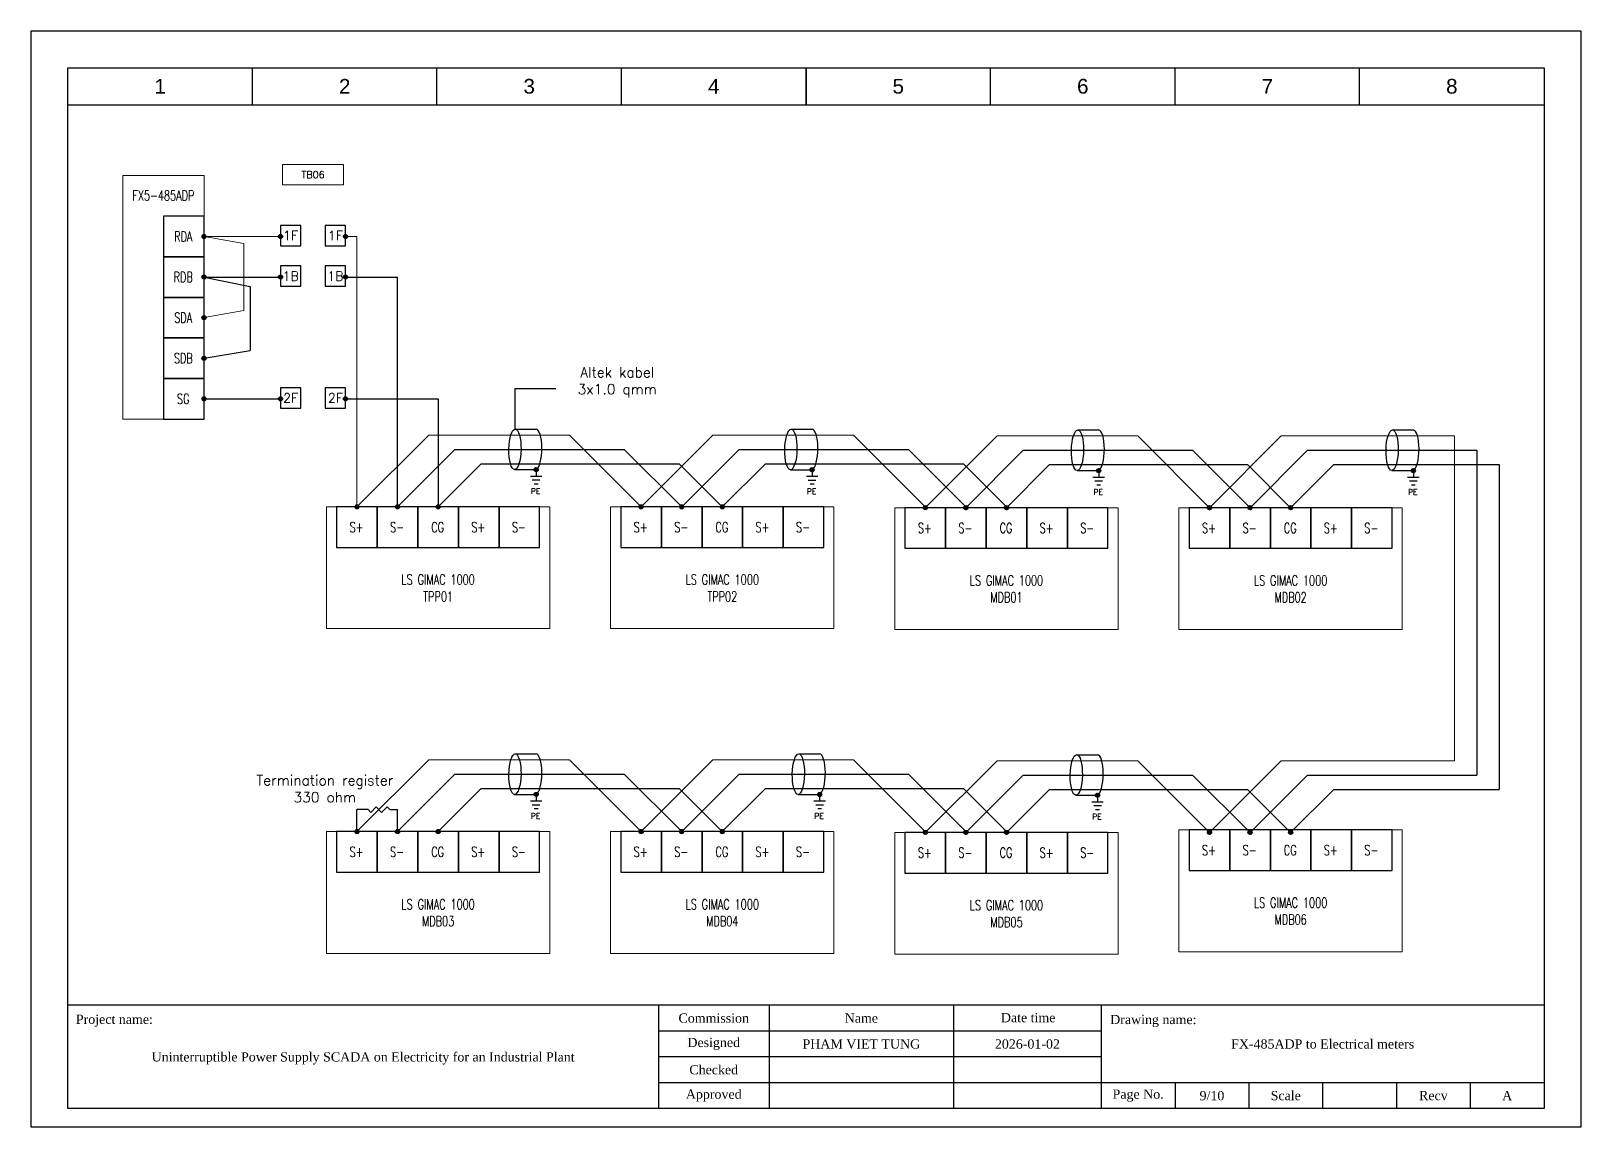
# Model space of a CAD drawing. Header units: millimetres. Extents: x 0 to 3300, y 0 to 297.
# Drawn here: x 2400 to 2820, y 0 to 297 of the extents above; entities that cross this region are included whole.
import ezdxf
from ezdxf.enums import TextEntityAlignment as Align

# ---------------------------------------------------------------- set-up
doc = ezdxf.new("R2010")
doc.units = ezdxf.units.MM
for name, color, linetype in [('0_TB_FEED THRU', 8, 'Continuous'), ('BLACK WIRE', 9, 'Continuous'), ('Frame_text', 3, 'Continuous'), ('GROUND WIRE', 80, 'Continuous')]:
    doc.layers.add(name, color=color, linetype=linetype)
for name, color, linetype, lineweight in [('LINE', 3, 'Continuous', 9), ('RED WIRE', 1, 'Continuous', 0), ('TEXT', 7, 'Continuous', 9)]:
    doc.layers.add(name, color=color, linetype=linetype, lineweight=lineweight)
doc.styles.add('F2.5 Romans', font='romans.shx', dxfattribs={"height": 2.5})
doc.styles.add('F4.0', font='arial.ttf', dxfattribs={"height": 4})
doc.styles.add('ROMANS', font='romans.shx', dxfattribs={"width": 0.7, "bigfont": 'whgtxt.shx'})
doc.styles.add('SIMPLEX', font='SIMPLEX.shx', dxfattribs={"width": 0.7})
doc.styles.get("Standard").update_dxf_attribs({"font": 'times.ttf', "height": 2.5})

# ---------------------------------------------------------------- blocks, each defined once
blk = doc.blocks.new('A3_BLOCK')
for p, q in [((10, 5), (10, 287)), ((10, 287), (410, 287)), ((60, 277), (60, 287)), ((110, 277), (110, 287)), ((160, 277), (160, 287)), ((210, 277), (210, 287)), ((210, 287), (210, 277)), ((260, 277), (260, 287)), ((310, 277), (310, 287)), ((360, 277), (360, 287)), ((410, 287), (410, 5)), ((10, 277), (410, 277)), ((410, 33), (10, 33)), ((170, 33), (170, 5)), ((200, 33), (200, 5)), ((250, 33), (250, 5)), ((290, 33), (290, 5)), ((290, 26), (170, 26)), ((290, 19), (170, 19)), ((410, 12), (170, 12)), ((310, 12), (310, 5)), ((330, 12), (330, 5)), ((350, 12), (350, 5)), ((370, 12), (370, 5)), ((390, 12), (390, 5)), ((410, 5), (10, 5))]:
    blk.add_line(p, q)
at = {"layer": 'Frame_text'}
blk.add_lwpolyline([(0, 0), (0, 297), (420, 297), (420, 0), (0, 0)], close=True, dxfattribs=at)
at = {"char_height": 4, "attachment_point": 5, "style": 'F4.0'}
for s, insert in [('1', (35, 282)), ('2', (85, 282)), ('3', (135, 282)), ('4', (185, 282)), ('5', (235, 282)), ('6', (285, 282)), ('7', (335, 282)), ('8', (385, 282))]:
    blk.add_mtext_dynamic_manual_height_columns(s, width=19.9819, gutter_width=25, heights=[0], dxfattribs=dict(at, insert=insert))
at = {"char_height": 2.5}
for s, width, insert, attachment_point in [('Project name:', 20.4464, (12.16, 30.44), 1), ('Commission', 24.3938, (185, 29.5), 5), ('Name', 19.9366, (225, 29.5), 5), ('\\pi2.82608;Date time', 19.9366, (259.98, 30.89), 1), ('Drawing name:', 24.4615, (292.42, 30.38), 1), ('Designed', 24.3938, (185, 22.5), 5), ('Checked', 25.3958, (185, 15.5), 5), ('Approved', 29.851, (185, 8.5), 5), ('Page No.', 19.9366, (300, 8.5), 5), ('Scale', 19.9366, (340, 8.5), 5), ('Recv', 19.9366, (380, 8.5), 5)]:
    blk.add_mtext_dynamic_manual_height_columns(s, width=width, gutter_width=25, heights=[0], dxfattribs=dict(at, insert=insert, attachment_point=attachment_point))
at = {"layer": 'Frame_text'}
for tag, p in [('DESIGNED', (225, 22.5)), ('DESIGNED_DATE', (270, 22.5)), ('DRAWING_NAME', (350, 22.5)), ('PROJECT_NAME', (90, 19)), ('CHECKED', (225, 15.5)), ('CHECKED_DATE', (270, 15.5)), ('APPROVED', (225, 8.5)), ('APPROVED_DATE', (270, 8.5)), ('PAGE', (320, 8.5)), ('SCALE', (360, 8.5)), ('RECV', (400, 8.5))]:
    blk.add_attdef(tag, text='', height=2.5, dxfattribs=at).set_placement(p, align=Align.MIDDLE_CENTER)

msp = doc.modelspace()

# ---------------------------------------------------------------- hatches: boundary and pattern name
at = {"linetype": 'Continuous'}
h = msp.add_hatch(dxfattribs=at)
h.set_pattern_fill('ANSI31', scale=0.088528, style=0)
h.set_pattern_definition([(45, (2233.05632, 13.9763), (-0.11042421, 0.11042421), [])])
edge = h.paths.add_edge_path()
edge.add_arc((2446.88, 241.32), 0.559, 0, 360)
h = msp.add_hatch(dxfattribs=at)
h.set_pattern_fill('ANSI31', scale=0.088528, style=0)
h.set_pattern_definition([(45, (2233.05632, 2.9763), (-0.11042421, 0.11042421), [])])
edge = h.paths.add_edge_path()
edge.add_arc((2446.88, 230.32), 0.559, 0, 360)
h = msp.add_hatch(dxfattribs=at)
h.set_pattern_fill('ANSI31', scale=0.088528, style=0)
h.set_pattern_definition([(45, (2233.05632, -8.0237), (-0.11042421, 0.11042421), [])])
edge = h.paths.add_edge_path()
edge.add_arc((2446.88, 219.32), 0.559, 0, 360)
h = msp.add_hatch(dxfattribs=at)
h.set_pattern_fill('ANSI31', scale=0.088528, style=0)
h.set_pattern_definition([(45, (2233.05632, -19.0237), (-0.11042421, 0.11042421), [])])
edge = h.paths.add_edge_path()
edge.add_arc((2446.88, 208.32), 0.559, 0, 360)
h = msp.add_hatch(dxfattribs=at)
h.set_pattern_fill('ANSI31', scale=0.088528, style=0)
h.set_pattern_definition([(45, (2233.05632, -30.0237), (-0.11042421, 0.11042421), [])])
edge = h.paths.add_edge_path()
edge.add_arc((2446.88, 197.32), 0.559, 0, 360)
h = msp.add_hatch(dxfattribs=at)
h.set_pattern_fill('ANSI31', scale=0.088528, style=0)
h.set_pattern_definition([(45, (2323.05568, -49.19624), (-0.11042421, 0.11042421), [])])
edge = h.paths.add_edge_path()
edge.add_arc((2536.88, 178.14), 0.559, 0, 360)
h = msp.add_hatch(dxfattribs=at)
h.set_pattern_fill('ANSI31', scale=0.088528, style=0)
h.set_pattern_definition([(45, (2397.82922, -49.22734), (-0.11042421, 0.11042421), [])])
edge = h.paths.add_edge_path()
edge.add_arc((2611.65, 178.11), 0.559, 0, 360)
h = msp.add_hatch(dxfattribs=at)
h.set_pattern_fill('ANSI31', scale=0.088528, style=0)
h.set_pattern_definition([(45, (2475.49595, -49.4559), (-0.11042421, 0.11042421), [])])
edge = h.paths.add_edge_path()
edge.add_arc((2689.32, 177.88), 0.559, 0, 360)
h = msp.add_hatch(dxfattribs=at)
h.set_pattern_fill('ANSI31', scale=0.088528, style=0)
h.set_pattern_definition([(45, (2560.7511, -49.4559), (-0.11042421, 0.11042421), [])])
edge = h.paths.add_edge_path()
edge.add_arc((2774.57, 177.88), 0.559, 0, 360)
h = msp.add_hatch(dxfattribs=at)
h.set_pattern_fill('ANSI31', scale=0.088528, style=0)
h.set_pattern_definition([(45, (2274.50034, -59.28458), (-0.11042421, 0.11042421), [])])
edge = h.paths.add_edge_path()
edge.add_arc((2488.32, 168.06), 0.559, 0, 360)
h = msp.add_hatch(dxfattribs=at)
h.set_pattern_fill('ANSI31', scale=0.088528, style=0)
h.set_pattern_definition([(45, (2285.50034, -59.28458), (-0.11042421, 0.11042421), [])])
edge = h.paths.add_edge_path()
edge.add_arc((2499.32, 168.06), 0.559, 0, 360)
h = msp.add_hatch(dxfattribs=at)
h.set_pattern_fill('ANSI31', scale=0.088528, style=0)
h.set_pattern_definition([(45, (2296.50034, -59.28458), (-0.11042421, 0.11042421), [])])
edge = h.paths.add_edge_path()
edge.add_arc((2510.32, 168.06), 0.559, 0, 360)
h = msp.add_hatch(dxfattribs=at)
h.set_pattern_fill('ANSI31', scale=0.088528, style=0)
h.set_pattern_definition([(45, (2351.50034, -59.28458), (-0.11042421, 0.11042421), [])])
edge = h.paths.add_edge_path()
edge.add_arc((2565.32, 168.06), 0.559, 0, 360)
h = msp.add_hatch(dxfattribs=at)
h.set_pattern_fill('ANSI31', scale=0.088528, style=0)
h.set_pattern_definition([(45, (2362.50034, -59.28458), (-0.11042421, 0.11042421), [])])
edge = h.paths.add_edge_path()
edge.add_arc((2576.32, 168.06), 0.559, 0, 360)
h = msp.add_hatch(dxfattribs=at)
h.set_pattern_fill('ANSI31', scale=0.088528, style=0)
h.set_pattern_definition([(45, (2373.50034, -59.28458), (-0.11042421, 0.11042421), [])])
edge = h.paths.add_edge_path()
edge.add_arc((2587.32, 168.06), 0.559, 0, 360)
h = msp.add_hatch(dxfattribs=at)
h.set_pattern_fill('ANSI31', scale=0.088528, style=0)
h.set_pattern_definition([(45, (2428.5, -59.51314), (-0.11042421, 0.11042421), [])])
edge = h.paths.add_edge_path()
edge.add_arc((2642.32, 167.83), 0.559, 0, 360)
h = msp.add_hatch(dxfattribs=at)
h.set_pattern_fill('ANSI31', scale=0.088528, style=0)
h.set_pattern_definition([(45, (2439.5, -59.51314), (-0.11042421, 0.11042421), [])])
edge = h.paths.add_edge_path()
edge.add_arc((2653.32, 167.83), 0.559, 0, 360)
h = msp.add_hatch(dxfattribs=at)
h.set_pattern_fill('ANSI31', scale=0.088528, style=0)
h.set_pattern_definition([(45, (2450.5, -59.51314), (-0.11042421, 0.11042421), [])])
edge = h.paths.add_edge_path()
edge.add_arc((2664.32, 167.83), 0.559, 0, 360)
h = msp.add_hatch(dxfattribs=at)
h.set_pattern_fill('ANSI31', scale=0.088528, style=0)
h.set_pattern_definition([(45, (2505.5, -59.51314), (-0.11042421, 0.11042421), [])])
edge = h.paths.add_edge_path()
edge.add_arc((2719.32, 167.83), 0.559, 0, 360)
h = msp.add_hatch(dxfattribs=at)
h.set_pattern_fill('ANSI31', scale=0.088528, style=0)
h.set_pattern_definition([(45, (2516.5, -59.51314), (-0.11042421, 0.11042421), [])])
edge = h.paths.add_edge_path()
edge.add_arc((2730.32, 167.83), 0.559, 0, 360)
h = msp.add_hatch(dxfattribs=at)
h.set_pattern_fill('ANSI31', scale=0.088528, style=0)
h.set_pattern_definition([(45, (2527.5, -59.51314), (-0.11042421, 0.11042421), [])])
edge = h.paths.add_edge_path()
edge.add_arc((2741.32, 167.83), 0.559, 0, 360)
h = msp.add_hatch(dxfattribs=at)
h.set_pattern_fill('ANSI31', scale=0.088528, style=0)
h.set_pattern_definition([(45, (2323.05568, -137.20762), (-0.11042421, 0.11042421), [])])
edge = h.paths.add_edge_path()
edge.add_arc((2536.88, 90.13), 0.559, 0, 360)
h = msp.add_hatch(dxfattribs=at)
h.set_pattern_fill('ANSI31', scale=0.088528, style=0)
h.set_pattern_definition([(45, (2399.87201, -137.22734), (-0.11042421, 0.11042421), [])])
edge = h.paths.add_edge_path()
edge.add_arc((2613.69, 90.11), 0.559, 0, 360)
h = msp.add_hatch(dxfattribs=at)
h.set_pattern_fill('ANSI31', scale=0.088528, style=0)
h.set_pattern_definition([(45, (2475.1705, -137.43617), (-0.11042421, 0.11042421), [])])
edge = h.paths.add_edge_path()
edge.add_arc((2688.99, 89.9), 0.559, 0, 360)
h = msp.add_hatch(dxfattribs=at)
h.set_pattern_fill('ANSI31', scale=0.088528, style=0)
h.set_pattern_definition([(45, (2274.50034, -147.28458), (-0.11042421, 0.11042421), [])])
edge = h.paths.add_edge_path()
edge.add_arc((2488.32, 80.06), 0.559, 0, 360)
h = msp.add_hatch(dxfattribs=at)
h.set_pattern_fill('ANSI31', scale=0.088528, style=0)
h.set_pattern_definition([(45, (2285.50034, -147.28458), (-0.11042421, 0.11042421), [])])
edge = h.paths.add_edge_path()
edge.add_arc((2499.32, 80.06), 0.559, 0, 360)
h = msp.add_hatch(dxfattribs=at)
h.set_pattern_fill('ANSI31', scale=0.088528, style=0)
h.set_pattern_definition([(45, (2296.50034, -147.28458), (-0.11042421, 0.11042421), [])])
edge = h.paths.add_edge_path()
edge.add_arc((2510.32, 80.06), 0.559, 0, 360)
h = msp.add_hatch(dxfattribs=at)
h.set_pattern_fill('ANSI31', scale=0.088528, style=0)
h.set_pattern_definition([(45, (2351.50034, -147.28458), (-0.11042421, 0.11042421), [])])
edge = h.paths.add_edge_path()
edge.add_arc((2565.32, 80.06), 0.559, 0, 360)
h = msp.add_hatch(dxfattribs=at)
h.set_pattern_fill('ANSI31', scale=0.088528, style=0)
h.set_pattern_definition([(45, (2362.50034, -147.28458), (-0.11042421, 0.11042421), [])])
edge = h.paths.add_edge_path()
edge.add_arc((2576.32, 80.06), 0.559, 0, 360)
h = msp.add_hatch(dxfattribs=at)
h.set_pattern_fill('ANSI31', scale=0.088528, style=0)
h.set_pattern_definition([(45, (2373.50034, -147.28458), (-0.11042421, 0.11042421), [])])
edge = h.paths.add_edge_path()
edge.add_arc((2587.32, 80.06), 0.559, 0, 360)
h = msp.add_hatch(dxfattribs=at)
h.set_pattern_fill('ANSI31', scale=0.088528, style=0)
h.set_pattern_definition([(45, (2428.5, -147.51314), (-0.11042421, 0.11042421), [])])
edge = h.paths.add_edge_path()
edge.add_arc((2642.32, 79.83), 0.559, 0, 360)
h = msp.add_hatch(dxfattribs=at)
h.set_pattern_fill('ANSI31', scale=0.088528, style=0)
h.set_pattern_definition([(45, (2439.5, -147.51314), (-0.11042421, 0.11042421), [])])
edge = h.paths.add_edge_path()
edge.add_arc((2653.32, 79.83), 0.559, 0, 360)
h = msp.add_hatch(dxfattribs=at)
h.set_pattern_fill('ANSI31', scale=0.088528, style=0)
h.set_pattern_definition([(45, (2450.5, -147.51314), (-0.11042421, 0.11042421), [])])
edge = h.paths.add_edge_path()
edge.add_arc((2664.32, 79.83), 0.559, 0, 360)
h = msp.add_hatch(dxfattribs=at)
h.set_pattern_fill('ANSI31', scale=0.088528, style=0)
h.set_pattern_definition([(45, (2505.5, -147.51314), (-0.11042421, 0.11042421), [])])
edge = h.paths.add_edge_path()
edge.add_arc((2719.32, 79.83), 0.559, 0, 360)
h = msp.add_hatch(dxfattribs=at)
h.set_pattern_fill('ANSI31', scale=0.088528, style=0)
h.set_pattern_definition([(45, (2516.5, -147.51314), (-0.11042421, 0.11042421), [])])
edge = h.paths.add_edge_path()
edge.add_arc((2730.32, 79.83), 0.559, 0, 360)
h = msp.add_hatch(dxfattribs=at)
h.set_pattern_fill('ANSI31', scale=0.088528, style=0)
h.set_pattern_definition([(45, (2527.5, -147.51314), (-0.11042421, 0.11042421), [])])
edge = h.paths.add_edge_path()
edge.add_arc((2741.32, 79.83), 0.559, 0, 360)
at = {"layer": '0_TB_FEED THRU', "linetype": 'Continuous'}
h = msp.add_hatch(dxfattribs=at)
h.set_pattern_fill('ANSI31', scale=0.088528, style=0)
h.set_pattern_definition([(45, (2253.77833, 13.9763), (-0.11042421, 0.11042421), [])])
edge = h.paths.add_edge_path()
edge.add_arc((2467.6, 241.32), 0.559, 0, 360)
h = msp.add_hatch(dxfattribs=at)
h.set_pattern_fill('ANSI31', scale=0.088528, style=0)
h.set_pattern_definition([(45, (2271.40451, 13.9763), (-0.11042421, 0.11042421), [])])
edge = h.paths.add_edge_path()
edge.add_arc((2485.23, 241.32), 0.559, 0, 360)
h = msp.add_hatch(dxfattribs=at)
h.set_pattern_fill('ANSI31', scale=0.088528, style=0)
h.set_pattern_definition([(45, (2253.77833, 2.9763), (-0.11042421, 0.11042421), [])])
edge = h.paths.add_edge_path()
edge.add_arc((2467.6, 230.32), 0.559, 0, 360)
h = msp.add_hatch(dxfattribs=at)
h.set_pattern_fill('ANSI31', scale=0.088528, style=0)
h.set_pattern_definition([(45, (2271.40451, 2.9763), (-0.11042421, 0.11042421), [])])
edge = h.paths.add_edge_path()
edge.add_arc((2485.23, 230.32), 0.559, 0, 360)
h = msp.add_hatch(dxfattribs=at)
h.set_pattern_fill('ANSI31', scale=0.088528, style=0)
h.set_pattern_definition([(45, (2253.77833, -30.0237), (-0.11042421, 0.11042421), [])])
edge = h.paths.add_edge_path()
edge.add_arc((2467.6, 197.32), 0.559, 0, 360)
h = msp.add_hatch(dxfattribs=at)
h.set_pattern_fill('ANSI31', scale=0.088528, style=0)
h.set_pattern_definition([(45, (2271.40451, -30.0237), (-0.11042421, 0.11042421), [])])
edge = h.paths.add_edge_path()
edge.add_arc((2485.23, 197.32), 0.559, 0, 360)

# ---------------------------------------------------------------- linework, layer by layer
for p, q in [((2531.23, 189.14), (2531.23, 200.14)), ((2531.23, 200.14), (2542.23, 200.14)), ((2531.23, 189.14), (2536.86, 189.14)), ((2606, 189.11), (2611.63, 189.11)), ((2683.67, 188.88), (2689.3, 188.88)), ((2768.93, 188.88), (2774.55, 188.88)), ((2531.03, 178.14), (2536.67, 178.14)), ((2536.88, 178.18), (2536.88, 178.14)), ((2605.81, 178.11), (2611.44, 178.11)), ((2611.65, 178.15), (2611.65, 178.11)), ((2611.65, 178.15), (2611.65, 178.11)), ((2683.47, 177.88), (2689.11, 177.88)), ((2689.32, 177.92), (2689.32, 177.88)), ((2689.32, 177.92), (2689.32, 177.88)), ((2768.73, 177.88), (2774.37, 177.88)), ((2774.57, 177.92), (2774.57, 177.88)), ((2774.57, 177.92), (2774.57, 177.88)), ((2531.23, 101.11), (2536.86, 101.11)), ((2608.05, 101.11), (2613.68, 101.11)), ((2683.34, 100.88), (2688.97, 100.88)), ((2531.03, 90.11), (2536.67, 90.11)), ((2536.88, 90.17), (2536.88, 90.13)), ((2536.88, 90.15), (2536.88, 90.11)), ((2607.85, 90.11), (2613.49, 90.11)), ((2613.69, 90.15), (2613.69, 90.11)), ((2613.69, 90.15), (2613.69, 90.11)), ((2683.15, 89.88), (2688.79, 89.88)), ((2688.99, 89.94), (2688.99, 89.9)), ((2688.99, 89.92), (2688.99, 89.88)), ((2490.59, 86), (2488.32, 86)), ((2488.32, 80.06), (2488.32, 86)), ((2498.03, 86), (2499.32, 86)), ((2499.32, 80.06), (2499.32, 86))]:
    msp.add_line(p, q)
at = {"color": 0, "linetype": 'Continuous'}
for p, q in [((2536.88, 178.18), (2536.88, 176.38)), ((2611.65, 178.15), (2611.65, 176.35)), ((2689.32, 177.92), (2689.32, 176.12)), ((2774.57, 177.92), (2774.57, 176.12)), ((2536.88, 90.17), (2536.88, 88.37)), ((2613.69, 90.15), (2613.69, 88.35)), ((2688.99, 89.94), (2688.99, 88.14))]:
    msp.add_line(p, q, dxfattribs=at)
at = {"color": 0, "linetype": 'Continuous', "ltscale": 5}
for p, q in [((2535.32, 176.38), (2538.43, 176.38)), ((2535.84, 175.34), (2537.91, 175.34)), ((2536.36, 174.3), (2537.4, 174.3)), ((2610.1, 176.35), (2613.21, 176.35)), ((2610.61, 175.31), (2612.69, 175.31)), ((2611.13, 174.27), (2612.17, 174.27)), ((2687.76, 176.12), (2690.87, 176.12)), ((2688.28, 175.08), (2690.35, 175.08)), ((2688.8, 174.04), (2689.84, 174.04)), ((2773.02, 176.12), (2776.13, 176.12)), ((2773.54, 175.08), (2775.61, 175.08)), ((2774.05, 174.04), (2775.09, 174.04)), ((2535.32, 88.37), (2538.43, 88.37)), ((2612.14, 88.35), (2615.25, 88.35)), ((2535.84, 87.33), (2537.91, 87.33)), ((2536.36, 86.29), (2537.4, 86.29)), ((2612.66, 87.31), (2614.73, 87.31)), ((2613.18, 86.27), (2614.21, 86.27)), ((2687.44, 88.14), (2690.55, 88.14)), ((2687.96, 87.1), (2690.03, 87.1)), ((2688.47, 86.06), (2689.51, 86.06))]:
    msp.add_line(p, q, dxfattribs=at)
at = {"color": 2, "lineweight": 30}
for p, q in [((2491.32, 86), (2490.59, 86)), ((2492.06, 85.26), (2491.32, 86)), ((2492.06, 85.26), (2493.53, 86.74)), ((2493.53, 86.74), (2495, 85.26)), ((2495, 85.26), (2496.47, 86.74)), ((2496.47, 86.74), (2497.21, 86)), ((2497.21, 86), (2498.03, 86))]:
    msp.add_line(p, q, dxfattribs=at)
at = {"color": 7, "linetype": 'Continuous'}
for centre in [(2446.88, 241.32), (2446.88, 230.32), (2446.88, 219.32), (2446.88, 208.32), (2446.88, 197.32), (2536.88, 178.14), (2611.65, 178.11), (2689.32, 177.88), (2774.57, 177.88), (2488.32, 168.06), (2499.32, 168.06), (2510.32, 168.06), (2565.32, 168.06), (2576.32, 168.06), (2587.32, 168.06), (2642.32, 167.83), (2653.32, 167.83), (2664.32, 167.83), (2719.32, 167.83), (2730.32, 167.83), (2741.32, 167.83), (2536.88, 90.13), (2613.69, 90.11), (2688.99, 89.9), (2488.32, 80.06), (2499.32, 80.06), (2510.32, 80.06), (2565.32, 80.06), (2576.32, 80.06), (2587.32, 80.06), (2642.32, 79.83), (2653.32, 79.83), (2664.32, 79.83), (2719.32, 79.83), (2730.32, 79.83), (2741.32, 79.83)]:
    msp.add_circle(centre, 0.559, dxfattribs=at)
for centre in [(2531.13, 183.64), (2605.9, 183.61), (2683.57, 183.38), (2768.82, 183.38), (2531.13, 95.61), (2607.94, 95.61), (2683.24, 95.38)]:
    msp.add_ellipse(centre, major_axis=(-0.1, -5.5), ratio=0.3)
for centre in [(2536.77, 183.64), (2611.55, 183.61), (2689.21, 183.38), (2774.47, 183.38), (2536.77, 95.61), (2613.59, 95.61), (2688.89, 95.38)]:
    msp.add_ellipse(centre, major_axis=(-0.1, -5.5), ratio=0.3, start_param=0.125516, end_param=3.152904)
at = {"layer": '0_TB_FEED THRU'}
for p, q in [((2467.6, 244.32), (2467.6, 238.82)), ((2485.23, 238.82), (2485.23, 244.32)), ((2467.6, 233.32), (2467.6, 227.82)), ((2485.23, 227.82), (2485.23, 233.32)), ((2467.6, 200.32), (2467.6, 194.82)), ((2485.23, 194.82), (2485.23, 200.32))]:
    msp.add_line(p, q, dxfattribs=at)
for points in [[(2435.88, 235.82), (2446.88, 235.82), (2446.88, 246.82), (2435.88, 246.82)], [(2467.6, 238.82), (2473.1, 238.82), (2473.1, 244.32), (2467.6, 244.32)], [(2479.73, 238.82), (2485.23, 238.82), (2485.23, 244.32), (2479.73, 244.32)], [(2435.88, 224.82), (2446.88, 224.82), (2446.88, 235.82), (2435.88, 235.82)], [(2467.6, 227.82), (2473.1, 227.82), (2473.1, 233.32), (2467.6, 233.32)], [(2479.73, 227.82), (2485.23, 227.82), (2485.23, 233.32), (2479.73, 233.32)], [(2435.88, 213.82), (2446.88, 213.82), (2446.88, 224.82), (2435.88, 224.82)], [(2435.88, 202.82), (2446.88, 202.82), (2446.88, 213.82), (2435.88, 213.82)], [(2435.88, 191.82), (2446.88, 191.82), (2446.88, 202.82), (2435.88, 202.82)], [(2467.6, 194.82), (2473.1, 194.82), (2473.1, 200.32), (2467.6, 200.32)], [(2479.73, 194.82), (2485.23, 194.82), (2485.23, 200.32), (2479.73, 200.32)], [(2482.82, 157.06), (2493.82, 157.06), (2493.82, 168.06), (2482.82, 168.06)], [(2493.82, 157.06), (2504.82, 157.06), (2504.82, 168.06), (2493.82, 168.06)], [(2504.82, 157.06), (2515.82, 157.06), (2515.82, 168.06), (2504.82, 168.06)], [(2515.82, 157.06), (2526.82, 157.06), (2526.82, 168.06), (2515.82, 168.06)], [(2526.82, 157.06), (2537.82, 157.06), (2537.82, 168.06), (2526.82, 168.06)], [(2559.82, 157.06), (2570.82, 157.06), (2570.82, 168.06), (2559.82, 168.06)], [(2570.82, 157.06), (2581.82, 157.06), (2581.82, 168.06), (2570.82, 168.06)], [(2581.82, 157.06), (2592.82, 157.06), (2592.82, 168.06), (2581.82, 168.06)], [(2592.82, 157.06), (2603.82, 157.06), (2603.82, 168.06), (2592.82, 168.06)], [(2603.82, 157.06), (2614.82, 157.06), (2614.82, 168.06), (2603.82, 168.06)], [(2636.82, 156.83), (2647.82, 156.83), (2647.82, 167.83), (2636.82, 167.83)], [(2647.82, 156.83), (2658.82, 156.83), (2658.82, 167.83), (2647.82, 167.83)], [(2658.82, 156.83), (2669.82, 156.83), (2669.82, 167.83), (2658.82, 167.83)], [(2669.82, 156.83), (2680.82, 156.83), (2680.82, 167.83), (2669.82, 167.83)], [(2680.82, 156.83), (2691.82, 156.83), (2691.82, 167.83), (2680.82, 167.83)], [(2713.82, 156.83), (2724.82, 156.83), (2724.82, 167.83), (2713.82, 167.83)], [(2724.82, 156.83), (2735.82, 156.83), (2735.82, 167.83), (2724.82, 167.83)], [(2735.82, 156.83), (2746.82, 156.83), (2746.82, 167.83), (2735.82, 167.83)], [(2746.82, 156.83), (2757.82, 156.83), (2757.82, 167.83), (2746.82, 167.83)], [(2757.82, 156.83), (2768.82, 156.83), (2768.82, 167.83), (2757.82, 167.83)], [(2482.82, 69.06), (2493.82, 69.06), (2493.82, 80.06), (2482.82, 80.06)], [(2493.82, 69.06), (2504.82, 69.06), (2504.82, 80.06), (2493.82, 80.06)], [(2504.82, 69.06), (2515.82, 69.06), (2515.82, 80.06), (2504.82, 80.06)], [(2515.82, 69.06), (2526.82, 69.06), (2526.82, 80.06), (2515.82, 80.06)], [(2526.82, 69.06), (2537.82, 69.06), (2537.82, 80.06), (2526.82, 80.06)], [(2559.82, 69.06), (2570.82, 69.06), (2570.82, 80.06), (2559.82, 80.06)], [(2570.82, 69.06), (2581.82, 69.06), (2581.82, 80.06), (2570.82, 80.06)], [(2581.82, 69.06), (2592.82, 69.06), (2592.82, 80.06), (2581.82, 80.06)], [(2592.82, 69.06), (2603.82, 69.06), (2603.82, 80.06), (2592.82, 80.06)], [(2603.82, 69.06), (2614.82, 69.06), (2614.82, 80.06), (2603.82, 80.06)], [(2636.82, 68.83), (2647.82, 68.83), (2647.82, 79.83), (2636.82, 79.83)], [(2647.82, 68.83), (2658.82, 68.83), (2658.82, 79.83), (2647.82, 79.83)], [(2658.82, 68.83), (2669.82, 68.83), (2669.82, 79.83), (2658.82, 79.83)], [(2669.82, 68.83), (2680.82, 68.83), (2680.82, 79.83), (2669.82, 79.83)], [(2680.82, 68.83), (2691.82, 68.83), (2691.82, 79.83), (2680.82, 79.83)], [(2713.82, 69.51), (2724.82, 69.51), (2724.82, 80.51), (2713.82, 80.51)], [(2724.82, 69.51), (2735.82, 69.51), (2735.82, 80.51), (2724.82, 80.51)], [(2735.82, 69.51), (2746.82, 69.51), (2746.82, 80.51), (2735.82, 80.51)], [(2746.82, 69.51), (2757.82, 69.51), (2757.82, 80.51), (2746.82, 80.51)], [(2757.82, 69.51), (2768.82, 69.51), (2768.82, 80.51), (2757.82, 80.51)]]:
    msp.add_lwpolyline(points, close=True, dxfattribs=at)
at = {"layer": '0_TB_FEED THRU', "color": 7, "linetype": 'Continuous'}
for centre in [(2467.6, 241.32), (2485.23, 241.32), (2467.6, 230.32), (2485.23, 230.32), (2467.6, 197.32), (2485.23, 197.32)]:
    msp.add_circle(centre, 0.559, dxfattribs=at)
at = {"layer": 'BLACK WIRE'}
for p, q in [((2446.88, 230.32), (2467.6, 230.32)), ((2446.88, 230.32), (2459.37, 227.75)), ((2459.37, 227.75), (2459.37, 210.38)), ((2485.23, 230.32), (2499.32, 230.32)), ((2499.32, 168.06), (2499.32, 230.32)), ((2446.88, 208.32), (2459.37, 210.38)), ((2499.32, 168.06), (2514.88, 183.61)), ((2514.88, 183.61), (2560.77, 183.61)), ((2576.32, 168.06), (2560.77, 183.61)), ((2576.32, 168.06), (2591.88, 183.61)), ((2591.88, 183.61), (2637.77, 183.61)), ((2653.32, 168.06), (2637.77, 183.61)), ((2653.32, 167.83), (2668.88, 183.38)), ((2668.88, 183.38), (2714.77, 183.38)), ((2730.32, 167.83), (2714.77, 183.38)), ((2730.32, 167.83), (2745.88, 183.38)), ((2745.88, 183.38), (2791.77, 183.38)), ((2791.77, 183.38), (2791.77, 95.38)), ((2499.32, 80.06), (2514.88, 95.61)), ((2514.88, 95.61), (2560.77, 95.61)), ((2576.32, 80.06), (2560.77, 95.61)), ((2576.32, 80.06), (2591.88, 95.61)), ((2591.88, 95.61), (2637.77, 95.61)), ((2653.32, 80.06), (2637.77, 95.61)), ((2653.32, 79.83), (2668.88, 95.38)), ((2668.88, 95.38), (2714.77, 95.38)), ((2730.32, 79.83), (2714.77, 95.38)), ((2730.32, 79.83), (2745.88, 95.38)), ((2745.88, 95.38), (2791.77, 95.38))]:
    msp.add_line(p, q, dxfattribs=at)
at = {"layer": 'GROUND WIRE'}
for p, q in [((2447.44, 197.32), (2467.6, 197.32)), ((2485.23, 197.32), (2510.32, 197.32)), ((2510.32, 197.32), (2510.32, 168.06)), ((2510.32, 168.06), (2521.99, 179.72)), ((2521.99, 179.72), (2575.65, 179.72)), ((2587.32, 168.06), (2575.65, 179.72)), ((2587.32, 168.06), (2598.99, 179.72)), ((2598.99, 179.72), (2652.65, 179.72)), ((2664.32, 168.06), (2652.65, 179.72)), ((2664.32, 167.83), (2675.99, 179.49)), ((2675.99, 179.49), (2729.65, 179.49)), ((2741.32, 167.83), (2729.65, 179.49)), ((2741.32, 167.83), (2752.99, 179.49)), ((2752.99, 179.49), (2797.85, 179.49)), ((2797.85, 179.49), (2797.85, 91.49)), ((2510.32, 80.06), (2521.99, 91.72)), ((2521.99, 91.72), (2575.65, 91.72)), ((2587.32, 80.06), (2575.65, 91.72)), ((2587.32, 80.06), (2598.99, 91.72)), ((2598.99, 91.72), (2652.65, 91.72)), ((2664.32, 80.06), (2652.65, 91.72)), ((2664.32, 79.83), (2675.99, 91.49)), ((2675.99, 91.49), (2729.65, 91.49)), ((2741.32, 79.83), (2729.65, 91.49)), ((2741.32, 79.83), (2752.99, 91.49)), ((2752.99, 91.49), (2797.85, 91.49))]:
    msp.add_line(p, q, dxfattribs=at)
at = {"layer": 'LINE'}
for points in [[(2468.18, 255.33), (2484.68, 255.33), (2484.68, 260.83), (2468.18, 260.83)], [(2424.88, 191.82), (2446.88, 191.82), (2446.88, 257.82), (2424.88, 257.82)], [(2480.07, 135.06), (2540.57, 135.06), (2540.57, 168.06), (2480.07, 168.06)], [(2557.07, 135.06), (2617.57, 135.06), (2617.57, 168.06), (2557.07, 168.06)], [(2634.07, 134.83), (2694.57, 134.83), (2694.57, 167.83), (2634.07, 167.83)], [(2711.07, 134.83), (2771.57, 134.83), (2771.57, 167.83), (2711.07, 167.83)], [(2480.07, 47.06), (2540.57, 47.06), (2540.57, 80.06), (2480.07, 80.06)], [(2557.07, 47.06), (2617.57, 47.06), (2617.57, 80.06), (2557.07, 80.06)], [(2634.07, 46.83), (2694.57, 46.83), (2694.57, 79.83), (2634.07, 79.83)], [(2711.07, 47.51), (2771.57, 47.51), (2771.57, 80.51), (2711.07, 80.51)]]:
    msp.add_lwpolyline(points, close=True, dxfattribs=at)
at = {"layer": 'RED WIRE'}
for p, q in [((2446.88, 241.32), (2457.71, 239.41)), ((2446.88, 241.32), (2467.6, 241.32)), ((2457.71, 239.41), (2457.71, 221.23)), ((2485.23, 241.32), (2488.32, 241.32)), ((2488.32, 168.06), (2488.32, 241.32)), ((2446.88, 219.32), (2457.71, 221.23)), ((2488.32, 168.06), (2507.77, 187.5)), ((2507.77, 187.5), (2545.88, 187.5)), ((2565.32, 168.06), (2545.88, 187.5)), ((2565.32, 168.06), (2584.77, 187.5)), ((2584.77, 187.5), (2622.88, 187.5)), ((2642.32, 168.06), (2622.88, 187.5)), ((2642.32, 167.83), (2661.77, 187.27)), ((2661.77, 187.27), (2699.88, 187.27)), ((2719.32, 167.83), (2699.88, 187.27)), ((2719.32, 167.83), (2738.77, 187.27)), ((2738.77, 187.27), (2785.68, 187.27)), ((2785.68, 187.27), (2785.68, 99.27)), ((2488.32, 80.06), (2507.77, 99.5)), ((2507.77, 99.5), (2545.88, 99.5)), ((2565.32, 80.06), (2545.88, 99.5)), ((2565.32, 80.06), (2584.77, 99.5)), ((2584.77, 99.5), (2622.88, 99.5)), ((2642.32, 80.06), (2622.88, 99.5)), ((2642.32, 79.83), (2661.77, 99.27)), ((2661.77, 99.27), (2699.88, 99.27)), ((2719.32, 79.83), (2699.88, 99.27)), ((2719.32, 79.83), (2738.77, 99.27)), ((2738.77, 99.27), (2785.68, 99.27))]:
    msp.add_line(p, q, dxfattribs=at)

# ---------------------------------------------------------------- block references
ref = msp.add_blockref('A3_BLOCK', (2400, 0))
ref.add_attrib('RECV', 'A', dxfattribs={"layer": 'Frame_text', "height": 2.5}).set_placement((2800, 8.5), align=Align.MIDDLE_CENTER)
ref.add_attrib('PAGE', '9/10', dxfattribs={"layer": 'Frame_text', "height": 2.5}).set_placement((2720, 8.5), align=Align.MIDDLE_CENTER)
ref.add_attrib('DRAWING_NAME', 'FX-485ADP to Electrical meters', dxfattribs={"layer": 'Frame_text', "height": 2.5}).set_placement((2750, 22.5), align=Align.MIDDLE_CENTER)
ref.add_attrib('DESIGNED_DATE', '2026-01-02', dxfattribs={"layer": 'Frame_text', "height": 2.5}).set_placement((2670, 22.5), align=Align.MIDDLE_CENTER)
ref.add_attrib('DESIGNED', 'PHAM VIET TUNG', dxfattribs={"layer": 'Frame_text', "height": 2.5}).set_placement((2625, 22.5), align=Align.MIDDLE_CENTER)
ref.add_attrib('PROJECT_NAME', 'Uninterruptible Power Supply SCADA on Electricity for an Industrial Plant', dxfattribs={"layer": 'Frame_text', "height": 2.5}).set_placement((2490, 19), align=Align.MIDDLE_CENTER)

# ---------------------------------------------------------------- texts
at = {"color": 2, "style": 'F2.5 Romans'}
msp.add_text('TB06', height=1.886, dxfattribs=at).set_placement((2476.43, 258.08), align=Align.MIDDLE_CENTER)
at = {"char_height": 2.75, "attachment_point": 5}
for s, width, insert, style in [('FX5-485ADP', 21.8153, (2435.88, 252.43), 'ROMANS'), ('RDA', 16.4575, (2441.26, 241.32), 'ROMANS'), ('RDB', 16.4575, (2441.26, 230.32), 'ROMANS'), ('SDA', 16.4575, (2441.26, 219.32), 'ROMANS'), ('SDB', 16.4575, (2441.26, 208.32), 'ROMANS'), ('{\\Fromans|c129;Altek kabel }3x1.0 qmm', 25.8405, (2558.85, 201.77), 'F2.5 Romans'), ('SG', 16.4575, (2441.26, 197.32), 'ROMANS'), ('S+', 16.4575, (2488.2, 162.56), 'ROMANS'), ('S-', 16.4575, (2499.2, 162.56), 'ROMANS'), ('CG', 16.4575, (2510.2, 162.56), 'ROMANS'), ('S+', 16.4575, (2521.2, 162.56), 'ROMANS'), ('S-', 16.4575, (2532.2, 162.56), 'ROMANS'), ('S+', 16.4575, (2565.2, 162.56), 'ROMANS'), ('S-', 16.4575, (2576.2, 162.56), 'ROMANS'), ('CG', 16.4575, (2587.2, 162.56), 'ROMANS'), ('S+', 16.4575, (2598.2, 162.56), 'ROMANS'), ('S-', 16.4575, (2609.2, 162.56), 'ROMANS'), ('S+', 16.4575, (2642.2, 162.33), 'ROMANS'), ('S-', 16.4575, (2653.2, 162.33), 'ROMANS'), ('CG', 16.4575, (2664.2, 162.33), 'ROMANS'), ('S+', 16.4575, (2675.2, 162.33), 'ROMANS'), ('S-', 16.4575, (2686.2, 162.33), 'ROMANS'), ('S+', 16.4575, (2719.2, 162.33), 'ROMANS'), ('S-', 16.4575, (2730.2, 162.33), 'ROMANS'), ('CG', 16.4575, (2741.2, 162.33), 'ROMANS'), ('S+', 16.4575, (2752.2, 162.33), 'ROMANS'), ('S-', 16.4575, (2763.2, 162.33), 'ROMANS'), ('LS GIMAC 1000\\PTPP01', 21.8153, (2510.32, 146.05), 'ROMANS'), ('LS GIMAC 1000\\PTPP02', 21.8153, (2587.32, 146.05), 'ROMANS'), ('LS GIMAC 1000\\PMDB01', 21.8153, (2664.32, 145.82), 'ROMANS'), ('LS GIMAC 1000\\PMDB02', 21.8153, (2741.32, 145.82), 'ROMANS'), ('Termination register 330 ohm', 45.1908, (2479.61, 91.66), 'F2.5 Romans'), ('S+', 16.4575, (2488.2, 74.56), 'ROMANS'), ('S-', 16.4575, (2499.2, 74.56), 'ROMANS'), ('CG', 16.4575, (2510.2, 74.56), 'ROMANS'), ('S+', 16.4575, (2521.2, 74.56), 'ROMANS'), ('S-', 16.4575, (2532.2, 74.56), 'ROMANS'), ('S+', 16.4575, (2565.2, 74.56), 'ROMANS'), ('S-', 16.4575, (2576.2, 74.56), 'ROMANS'), ('CG', 16.4575, (2587.2, 74.56), 'ROMANS'), ('S+', 16.4575, (2598.2, 74.56), 'ROMANS'), ('S-', 16.4575, (2609.2, 74.56), 'ROMANS'), ('S+', 16.4575, (2642.2, 74.33), 'ROMANS'), ('S-', 16.4575, (2653.2, 74.33), 'ROMANS'), ('CG', 16.4575, (2664.2, 74.33), 'ROMANS'), ('S+', 16.4575, (2675.2, 74.33), 'ROMANS'), ('S-', 16.4575, (2686.2, 74.33), 'ROMANS'), ('S+', 16.4575, (2719.2, 75.01), 'ROMANS'), ('S-', 16.4575, (2730.2, 75.01), 'ROMANS'), ('CG', 16.4575, (2741.2, 75.01), 'ROMANS'), ('S+', 16.4575, (2752.2, 75.01), 'ROMANS'), ('S-', 16.4575, (2763.2, 75.01), 'ROMANS'), ('LS GIMAC 1000\\PMDB03', 21.8153, (2510.32, 58.05), 'ROMANS'), ('LS GIMAC 1000\\PMDB04', 21.8153, (2587.32, 58.05), 'ROMANS'), ('LS GIMAC 1000\\PMDB05', 21.8153, (2664.32, 57.82), 'ROMANS'), ('LS GIMAC 1000\\PMDB06', 21.8153, (2741.32, 58.5), 'ROMANS')]:
    msp.add_mtext_dynamic_manual_height_columns(s, width=width, gutter_width=13.75, heights=[0], dxfattribs=dict(at, insert=insert, style=style))
at = {"layer": '0_TB_FEED THRU', "color": 2, "style": 'SIMPLEX'}
for s, p in [('1F', (2470.35, 241.57)), ('1F', (2482.48, 241.57)), ('1B', (2470.35, 230.57)), ('1B', (2482.48, 230.57)), ('2F', (2470.35, 197.57)), ('2F', (2482.48, 197.57))]:
    msp.add_text(s, height=2.493, dxfattribs=at).set_placement(p, align=Align.MIDDLE_CENTER)
at = {"layer": 'TEXT', "color": 7, "style": 'F2.5 Romans'}
for p in [(2538.01, 171.56), (2612.79, 171.53), (2690.45, 171.3), (2775.71, 171.3), (2538.01, 83.55), (2614.83, 83.53), (2690.13, 83.32)]:
    msp.add_text('PE', height=1.501, dxfattribs=at).set_placement(p, align=Align.RIGHT)

doc.saveas('drawing.dxf')
